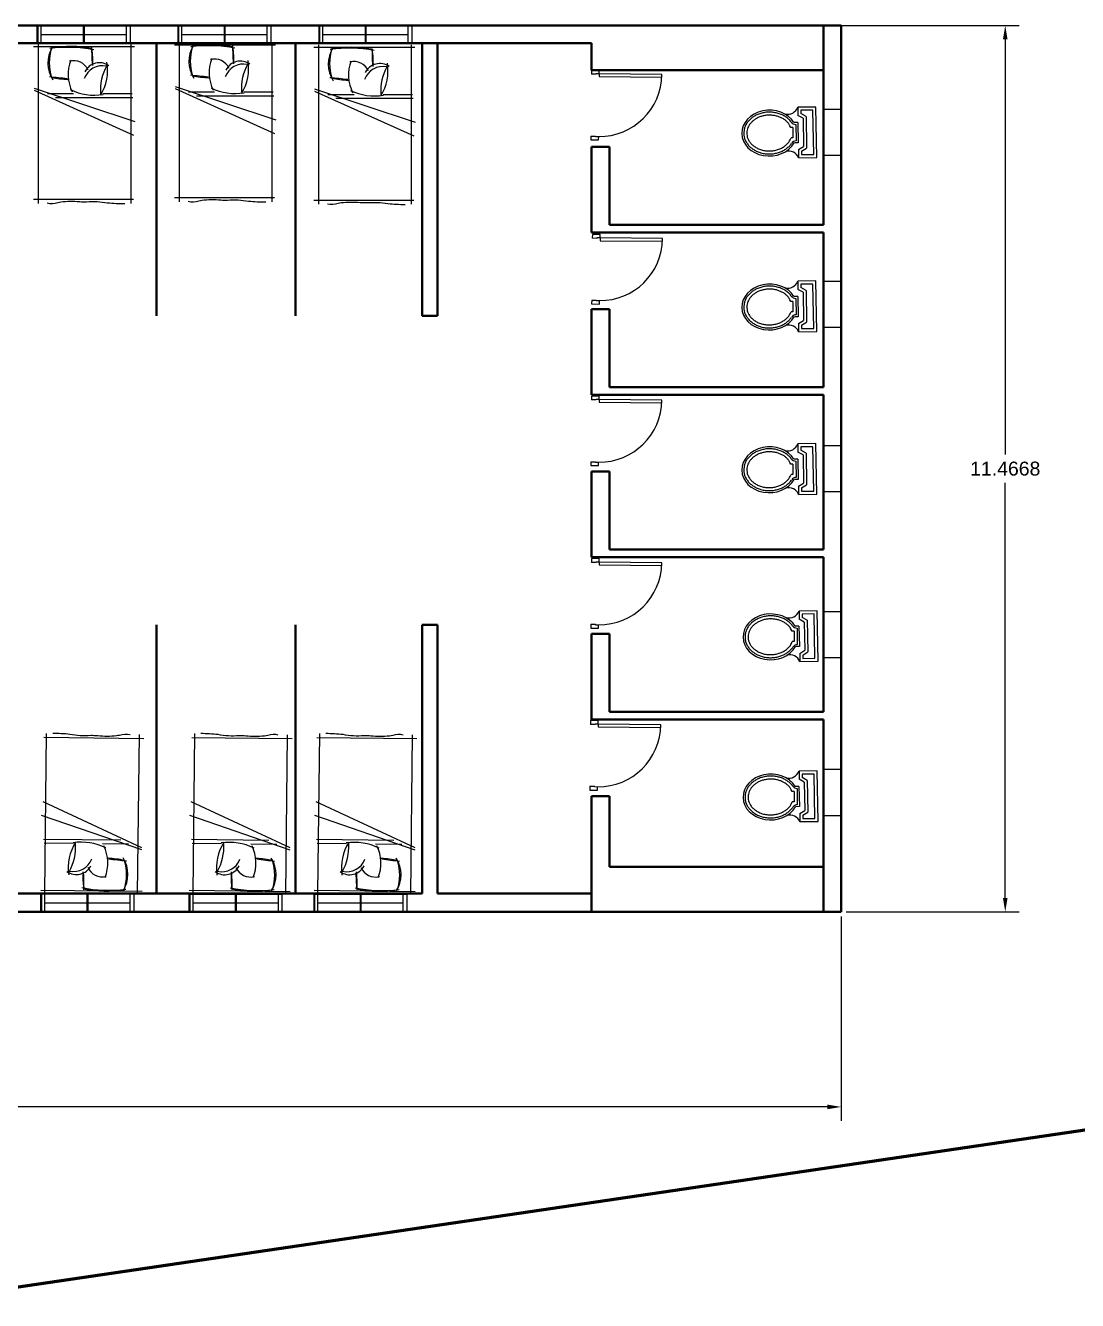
# Model space of a CAD drawing. Header units: metres. Extents: x -353 to 1688, y -477 to 135.
# Drawn here: x -310.63 to -297.01, y -463.19 to -446.69 of the extents above; entities that cross this region are included whole.
import ezdxf

# ---------------------------------------------------------------- set-up
doc = ezdxf.new("R2010")
doc.units = ezdxf.units.M
doc.header["$MEASUREMENT"] = 0
doc.linetypes.add('ACAD_ISO04W100', pattern=[30, 24, -3, 0, -3])
for name, color, linetype, lineweight in [('DIMENSION', 240, 'Continuous', 40), ('SITE BOUNDARY', 6, 'ACAD_ISO04W100', 60), ('WALL', 2, 'Continuous', 40)]:
    doc.layers.add(name, color=color, linetype=linetype, lineweight=lineweight)
doc.layers.add('door space', color=1, linetype='Continuous')
doc.layers.add('WINDOW', color=10, linetype='Continuous')
doc.layers.add('FURNITURE', color=130, linetype='Continuous', plot=False)
doc.styles.get("Standard").update_dxf_attribs({"font": 'arial.ttf'})
doc.dimstyles.new('Annotative', dxfattribs={"dimscale": 0, "dimtxt": 0.18, "dimasz": 0.18, "dimexe": 0.18, "dimexo": 0.0625, "dimgap": 0.09, "dimtad": 0, "dimtih": 1, "dimtoh": 1, "dimdec": 4, "dimzin": 0, "dimdsep": 46, "dimtxsty": 'Standard', "dimcen": 0.09, "dimadec": 0, "dimazin": 0, "dimtfac": 1, "dimtdec": 4, "dimtofl": 0, "dimtmove": 0, "dimatfit": 3, "dimfxl": 1, "dimtolj": 1, "dimtzin": 0, "dimarcsym": 0})

# ---------------------------------------------------------------- blocks, each defined once
blk = doc.blocks.new('A$C50846A53')
at = {"linetype": 'Continuous'}
for p, q in [((0, 0.74), (0, 0.56)), ((0.5, 0.74), (0, 0.74)), ((0.47, 0.71), (0.03, 0.71)), ((0.03, 0.71), (0.03, 0.59)), ((0.093, 0.64), (0.063, 0.59)), ((0.093, 0.64), (0.407, 0.64)), ((0.437, 0.59), (0.407, 0.64)), ((0.47, 0.59), (0.47, 0.71)), ((0.5, 0.56), (0.5, 0.74)), ((0, 0.56), (0.08, 0.56)), ((0.03, 0.59), (0.063, 0.59)), ((0.11, 0.61), (0.08, 0.56)), ((0.11, 0.61), (0.39, 0.61)), ((0.15, 0.557), (0.15, 0.52)), ((0.15, 0.557), (0.351, 0.557)), ((0.17, 0.537), (0.332, 0.537)), ((0.2, 0.507), (0.2, 0.488)), ((0.2, 0.507), (0.301, 0.507)), ((0.301, 0.507), (0.301, 0.488)), ((0.351, 0.557), (0.351, 0.52)), ((0.42, 0.56), (0.39, 0.61)), ((0.42, 0.56), (0.5, 0.56)), ((0.437, 0.59), (0.47, 0.59))]:
    blk.add_line(p, q, dxfattribs=at)
for centre, radius, start, end in [((-0.039, 0.461), 0.106, 344.642, 68.7339), ((0.11, 0.542), 0.06, 306.0032, 355.4798), ((0.391, 0.542), 0.06, 184.5202, 233.9959), ((0.539, 0.461), 0.106, 111.2661, 195.358)]:
    blk.add_arc(centre, radius, start, end, dxfattribs=at)
blk.add_ellipse((0.251, 0.274), major_axis=(0, 0.274), ratio=0.828948, start_param=0.459479, end_param=5.823706, dxfattribs=at)
for points, knots in [([(0.145, 0.493), (0.144, 0.492), (0.143, 0.491), (0.132, 0.483), (0.123, 0.475), (0.106, 0.457), (0.098, 0.447), (0.084, 0.426), (0.077, 0.415), (0.066, 0.391), (0.061, 0.378), (0.053, 0.352), (0.05, 0.339), (0.045, 0.311), (0.044, 0.298), (0.043, 0.27), (0.043, 0.256), (0.046, 0.228), (0.049, 0.215), (0.055, 0.188), (0.059, 0.175), (0.069, 0.15), (0.075, 0.138), (0.088, 0.116), (0.095, 0.105), (0.111, 0.085), (0.12, 0.077), (0.138, 0.06), (0.147, 0.053), (0.167, 0.041), (0.178, 0.036), (0.199, 0.028), (0.209, 0.025), (0.231, 0.021), (0.242, 0.02), (0.264, 0.02), (0.275, 0.021), (0.297, 0.026), (0.307, 0.029), (0.328, 0.038), (0.338, 0.044), (0.358, 0.057), (0.367, 0.064), (0.385, 0.081), (0.394, 0.09), (0.409, 0.11), (0.416, 0.121), (0.429, 0.144), (0.434, 0.156), (0.444, 0.181), (0.448, 0.194), (0.454, 0.221), (0.456, 0.235), (0.458, 0.262), (0.458, 0.276), (0.457, 0.304), (0.455, 0.318), (0.45, 0.345), (0.447, 0.358), (0.438, 0.384), (0.433, 0.396), (0.421, 0.42), (0.414, 0.431), (0.399, 0.452), (0.391, 0.461), (0.374, 0.479), (0.365, 0.486), (0.356, 0.493)], [0.542145, 0.542145, 0.542145, 0.542145, 0.562703, 0.562703, 0.724661, 0.724661, 0.886619, 0.886619, 1.048577, 1.048577, 1.210535, 1.210535, 1.372493, 1.372493, 1.534451, 1.534451, 1.696409, 1.696409, 1.858367, 1.858367, 2.020325, 2.020325, 2.182283, 2.182283, 2.344241, 2.344241, 2.506199, 2.506199, 2.668157, 2.668157, 2.830115, 2.830115, 2.992073, 2.992073, 3.154031, 3.154031, 3.315989, 3.315989, 3.477947, 3.477947, 3.639905, 3.639905, 3.801863, 3.801863, 3.963821, 3.963821, 4.125779, 4.125779, 4.287737, 4.287737, 4.449695, 4.449695, 4.611653, 4.611653, 4.773611, 4.773611, 4.935569, 4.935569, 5.097526, 5.097526, 5.259484, 5.259484, 5.421442, 5.421442, 5.5834, 5.5834, 5.741045, 5.741045, 5.741045, 5.741045]), ([(0.2, 0.488), (0.17, 0.474), (0.164, 0.47), (0.151, 0.46), (0.144, 0.454), (0.13, 0.439), (0.123, 0.431), (0.111, 0.413), (0.106, 0.404), (0.096, 0.384), (0.091, 0.373), (0.084, 0.352), (0.081, 0.34), (0.076, 0.317), (0.075, 0.305), (0.073, 0.282), (0.073, 0.27), (0.074, 0.246), (0.076, 0.234), (0.08, 0.211), (0.083, 0.2), (0.09, 0.178), (0.095, 0.167), (0.104, 0.147), (0.11, 0.138), (0.122, 0.12), (0.128, 0.112), (0.142, 0.097), (0.149, 0.09), (0.165, 0.078), (0.173, 0.073), (0.189, 0.064), (0.197, 0.06), (0.214, 0.055), (0.222, 0.053), (0.239, 0.05), (0.248, 0.05), (0.266, 0.051), (0.276, 0.052), (0.296, 0.057), (0.306, 0.061), (0.325, 0.071), (0.335, 0.077), (0.353, 0.091), (0.361, 0.099), (0.377, 0.117), (0.384, 0.127), (0.398, 0.149), (0.404, 0.161), (0.414, 0.185), (0.418, 0.198), (0.424, 0.225), (0.426, 0.239), (0.428, 0.267), (0.428, 0.281), (0.426, 0.309), (0.424, 0.323), (0.418, 0.349), (0.414, 0.363), (0.404, 0.387), (0.398, 0.399), (0.385, 0.421), (0.378, 0.431), (0.362, 0.449), (0.353, 0.458), (0.338, 0.469), (0.332, 0.474), (0.301, 0.488)], [0.459479, 0.459479, 0.459479, 0.459479, 0.567422, 0.567422, 0.720865, 0.720865, 0.874307, 0.874307, 1.02775, 1.02775, 1.181192, 1.181192, 1.334635, 1.334635, 1.488077, 1.488077, 1.64152, 1.64152, 1.794963, 1.794963, 1.948405, 1.948405, 2.101848, 2.101848, 2.25529, 2.25529, 2.408733, 2.408733, 2.562175, 2.562175, 2.715618, 2.715618, 2.86906, 2.86906, 3.022503, 3.022503, 3.175946, 3.175946, 3.356457, 3.356457, 3.536968, 3.536968, 3.717479, 3.717479, 3.89799, 3.89799, 4.078501, 4.078501, 4.259012, 4.259012, 4.439523, 4.439523, 4.620035, 4.620035, 4.800546, 4.800546, 4.981057, 4.981057, 5.161568, 5.161568, 5.342079, 5.342079, 5.52259, 5.52259, 5.703101, 5.703101, 5.823706, 5.823706, 5.823706, 5.823706])]:
    blk.add_open_spline(points, degree=3, knots=knots, dxfattribs=at)
blk = doc.blocks.new('*D421')
at = {"layer": 'Defpoints', "color": 0, "transparency": 16777216}
for p in [(-300.301, -446.693), (-300.071, -458.16), (-297.948, -458.16)]:
    blk.add_point(p, dxfattribs=at)
at = {"layer": 'DIMENSION', "color": 0, "lineweight": -2, "transparency": 16777216}
for p, q in [((-300.238, -446.693), (-297.768, -446.693)), ((-297.948, -446.873), (-297.948, -452.245)), ((-297.948, -457.98), (-297.948, -452.608)), ((-300.008, -458.16), (-297.768, -458.16))]:
    blk.add_line(p, q, dxfattribs=at)
at = {"layer": 'DIMENSION', "color": 0, "transparency": 16777216}
for points in [[(-297.978, -446.873), (-297.918, -446.873), (-297.948, -446.693)], [(-297.978, -457.98), (-297.918, -457.98), (-297.948, -458.16)]]:
    blk.add_solid(points, dxfattribs=at)
at = {"layer": 'DIMENSION', "color": 0, "transparency": 16777216, "insert": (-297.948, -452.427), "char_height": 0.18, "attachment_point": 5}
blk.add_mtext('\\A1;11.4668', dxfattribs=at)
blk = doc.blocks.new('*D422')
at = {"layer": 'Defpoints', "color": 0, "transparency": 16777216}
for p in [(-330.954, -458.16), (-300.071, -458.16), (-330.954, -460.684)]:
    blk.add_point(p, dxfattribs=at)
at = {"layer": 'DIMENSION', "color": 0, "lineweight": -2, "transparency": 16777216}
for p, q in [((-330.954, -458.222), (-330.954, -460.864)), ((-300.071, -458.222), (-300.071, -460.864)), ((-330.774, -460.684), (-316.029, -460.684)), ((-300.251, -460.684), (-314.996, -460.684))]:
    blk.add_line(p, q, dxfattribs=at)
at = {"layer": 'DIMENSION', "color": 0, "transparency": 16777216}
for points in [[(-330.774, -460.654), (-330.774, -460.714), (-330.954, -460.684)], [(-300.251, -460.654), (-300.251, -460.714), (-300.071, -460.684)]]:
    blk.add_solid(points, dxfattribs=at)
at = {"layer": 'DIMENSION', "color": 0, "transparency": 16777216, "insert": (-315.513, -460.684), "char_height": 0.18, "attachment_point": 5}
blk.add_mtext('\\A1;30.8831', dxfattribs=at)

msp = doc.modelspace()

# ---------------------------------------------------------------- linework, layer by layer
at = {"layer": 'door space'}
for p, q in [((-303.30098, -447.2731), (-303.30149, -447.3231)), ((-303.24149, -447.3237), (-303.30149, -447.3231)), ((-303.20099, -447.2741), (-303.30098, -447.2731)), ((-303.24149, -447.3237), (-303.24144, -447.3187)), ((-303.20144, -447.3191), (-303.24144, -447.3187)), ((-303.20144, -447.3191), (-303.20179, -447.3541)), ((-303.20179, -447.3541), (-302.39183, -447.36223)), ((-303.20144, -447.3191), (-303.20099, -447.2741)), ((-302.39148, -447.32723), (-303.20144, -447.3191)), ((-303.30952, -448.12306), (-303.31002, -448.17306)), ((-303.31002, -448.17306), (-303.21002, -448.17406)), ((-303.30952, -448.12306), (-303.24952, -448.12366)), ((-303.24957, -448.12866), (-303.24952, -448.12366)), ((-303.24957, -448.12866), (-303.20957, -448.12906)), ((-303.21002, -448.17406), (-303.20957, -448.12906)), ((-303.2915, -449.3962), (-303.292, -449.44619)), ((-303.23201, -449.4468), (-303.292, -449.44619)), ((-303.19151, -449.3972), (-303.2915, -449.3962)), ((-303.23201, -449.4468), (-303.23196, -449.4418)), ((-303.19196, -449.4422), (-303.23196, -449.4418)), ((-303.19196, -449.4422), (-303.19231, -449.4772)), ((-303.19231, -449.4772), (-302.38235, -449.48533)), ((-303.19196, -449.4422), (-303.19151, -449.3972)), ((-302.382, -449.45033), (-303.19196, -449.4422)), ((-303.30003, -450.24615), (-303.30054, -450.29615)), ((-303.30054, -450.29615), (-303.20054, -450.29715)), ((-303.30003, -450.24615), (-303.24004, -450.24676)), ((-303.24009, -450.25175), (-303.24004, -450.24676)), ((-303.24009, -450.25175), (-303.20009, -450.25216)), ((-303.20054, -450.29715), (-303.20009, -450.25216)), ((-303.30119, -451.4867), (-303.30169, -451.5367)), ((-303.2012, -451.4877), (-303.30119, -451.4867)), ((-303.2417, -451.5373), (-303.30169, -451.5367)), ((-303.2417, -451.5373), (-303.24165, -451.5323)), ((-303.20165, -451.5327), (-303.24165, -451.5323)), ((-303.20165, -451.5327), (-303.202, -451.5677)), ((-303.202, -451.5677), (-302.39204, -451.57583)), ((-303.20165, -451.5327), (-303.2012, -451.4877)), ((-302.39169, -451.54083), (-303.20165, -451.5327)), ((-303.30972, -452.33666), (-303.31022, -452.38665)), ((-303.31022, -452.38665), (-303.21023, -452.38766)), ((-303.30972, -452.33666), (-303.24973, -452.33726)), ((-303.24978, -452.34226), (-303.24973, -452.33726)), ((-303.24978, -452.34226), (-303.20978, -452.34266)), ((-303.21023, -452.38766), (-303.20978, -452.34266)), ((-303.30204, -453.58993), (-303.30254, -453.63993)), ((-303.20204, -453.59094), (-303.30204, -453.58993)), ((-303.2025, -453.63593), (-303.20204, -453.59094)), ((-303.24254, -453.64053), (-303.30254, -453.63993)), ((-303.24254, -453.64053), (-303.24249, -453.63553)), ((-303.2025, -453.63593), (-303.24249, -453.63553)), ((-303.2025, -453.63593), (-303.20285, -453.67093)), ((-303.20285, -453.67093), (-302.39289, -453.67906)), ((-302.39254, -453.64406), (-303.2025, -453.63593)), ((-303.31057, -454.43989), (-303.31107, -454.48989)), ((-303.31057, -454.43989), (-303.25057, -454.44049)), ((-303.25062, -454.44549), (-303.25057, -454.44049)), ((-303.25062, -454.44549), (-303.21063, -454.44589)), ((-303.21108, -454.49089), (-303.21063, -454.44589)), ((-303.31107, -454.48989), (-303.21108, -454.49089)), ((-303.31479, -455.68521), (-303.31529, -455.73521)), ((-303.2553, -455.73581), (-303.31529, -455.73521)), ((-303.2148, -455.68621), (-303.31479, -455.68521)), ((-303.2553, -455.73581), (-303.25525, -455.73081)), ((-303.21525, -455.73121), (-303.25525, -455.73081)), ((-303.21525, -455.73121), (-303.2156, -455.76621)), ((-303.2156, -455.76621), (-302.40564, -455.77434)), ((-303.21525, -455.73121), (-303.2148, -455.68621)), ((-302.40529, -455.73934), (-303.21525, -455.73121)), ((-303.32332, -456.53517), (-303.32383, -456.58516)), ((-303.32383, -456.58516), (-303.22383, -456.58617)), ((-303.32332, -456.53517), (-303.26333, -456.53577)), ((-303.26338, -456.54077), (-303.26333, -456.53577)), ((-303.26338, -456.54077), (-303.22338, -456.54117)), ((-303.22383, -456.58617), (-303.22338, -456.54117))]:
    msp.add_line(p, q, dxfattribs=at)
for centre in [(-303.20144, -447.3191), (-303.19196, -449.4422), (-303.20165, -451.5327), (-303.2025, -453.63593), (-303.21525, -455.73121)]:
    msp.add_ellipse(centre, major_axis=(0.57848, 0.56698), ratio=1, start_param=3.92699082, end_param=5.49778714, dxfattribs=at)
at = {"layer": 'FURNITURE', "color": 7, "linetype": 'Continuous'}
for p, q in [((-310.52289, -446.96419), (-309.21456, -446.96419)), ((-308.6981, -446.94274), (-307.38977, -446.94274)), ((-306.89479, -446.97492), (-305.58645, -446.97492)), ((-309.11862, -457.89817), (-310.42687, -457.88319)), ((-307.20058, -457.90055), (-308.50882, -457.88558)), ((-305.58351, -457.90055), (-306.89176, -457.88558))]:
    msp.add_line(p, q, dxfattribs=at)
at = {"layer": 'FURNITURE', "linetype": 'Continuous'}
for p, q in [((-310.46487, -446.93415), (-310.46487, -448.9959)), ((-309.26487, -446.93415), (-309.26487, -448.9959)), ((-308.64008, -446.9127), (-308.64008, -448.97445)), ((-307.44008, -446.9127), (-307.44008, -448.97445)), ((-306.83676, -446.94488), (-306.83676, -449.00662)), ((-305.63676, -446.94488), (-305.63676, -449.00662)), ((-310.51396, -447.50253), (-309.21204, -447.93427)), ((-308.68917, -447.48108), (-307.38725, -447.91283)), ((-308.68876, -447.51012), (-307.40431, -448.09045)), ((-306.88586, -447.51326), (-305.58394, -447.945)), ((-310.51355, -447.53157), (-309.2291, -448.1119)), ((-310.34242, -447.57379), (-310.00385, -447.57379)), ((-310.24005, -447.62459), (-309.23837, -447.62459)), ((-309.62706, -447.57379), (-309.24794, -447.57379)), ((-308.51763, -447.55234), (-308.17906, -447.55234)), ((-308.41526, -447.60314), (-307.41358, -447.60314)), ((-307.80227, -447.55234), (-307.42315, -447.55234)), ((-306.88545, -447.54229), (-305.601, -448.12262)), ((-306.71432, -447.58452), (-306.37575, -447.58452)), ((-306.61195, -447.63532), (-305.61027, -447.63532)), ((-305.99896, -447.58452), (-305.61983, -447.58452)), ((-310.52289, -448.94119), (-309.22787, -448.94119)), ((-308.6981, -448.91974), (-307.40308, -448.91974)), ((-306.89479, -448.95192), (-305.59977, -448.95192)), ((-309.096, -455.9213), (-310.39093, -455.90648)), ((-310.37691, -457.91381), (-310.35331, -455.8522)), ((-309.17699, -457.92755), (-309.15339, -455.86593)), ((-307.17795, -455.92368), (-308.47288, -455.90886)), ((-308.45886, -457.9162), (-308.43526, -455.85458)), ((-307.25894, -457.92993), (-307.23534, -455.86832)), ((-305.56088, -455.92368), (-306.85582, -455.90886)), ((-306.8418, -457.9162), (-306.8182, -455.85458)), ((-305.64187, -457.92993), (-305.61827, -455.86832)), ((-309.12147, -457.33072), (-310.39919, -456.73573)), ((-307.20342, -457.33311), (-308.48115, -456.73812)), ((-305.58636, -457.33311), (-306.86408, -456.73812)), ((-309.12139, -457.35976), (-310.41828, -456.91315)), ((-307.20334, -457.36215), (-308.50023, -456.91553)), ((-305.58628, -457.36215), (-306.88317, -456.91553)), ((-309.39389, -457.23457), (-310.3955, -457.22311)), ((-307.47584, -457.23696), (-308.47745, -457.22549)), ((-305.85877, -457.23696), (-306.86038, -457.22549)), ((-310.00742, -457.27836), (-310.38652, -457.27402)), ((-309.29211, -457.28654), (-309.63065, -457.28267)), ((-308.08937, -457.28074), (-308.46847, -457.2764)), ((-307.37406, -457.28893), (-307.7126, -457.28505)), ((-306.4723, -457.28074), (-306.8514, -457.2764)), ((-305.75699, -457.28893), (-306.09554, -457.28505))]:
    msp.add_line(p, q, dxfattribs=at)
for points in [[(-310.34521, -448.98939, 0.15235432), (-310.2085, -448.98094, 0.05352755), (-310.16797, -448.97413, -0.05589674), (-309.92587, -448.97168, 0.02697324), (-309.83828, -448.97377, -0.03694731), (-309.70046, -448.9718, -0.03644179), (-309.56551, -448.9869, 0.02377551), (-309.34302, -448.99743)], [(-308.52043, -448.96794, 0.15235432), (-308.38371, -448.9595, 0.05352755), (-308.34318, -448.95268, -0.05589674), (-308.10109, -448.95023, 0.02697324), (-308.01349, -448.95232, -0.03694731), (-307.87568, -448.95036, -0.03644179), (-307.74072, -448.96545, 0.02377551), (-307.51823, -448.97598)], [(-306.71711, -449.00011, 0.15235432), (-306.5804, -448.99167, 0.05352755), (-306.53987, -448.98485, -0.05589674), (-306.29777, -448.9824, 0.02697324), (-306.21018, -448.98449, -0.03694731), (-306.07236, -448.98253, -0.03644179), (-305.9374, -448.99762, 0.02377551), (-305.71492, -449.00816)], [(-309.27311, -455.87107, 0.15235432), (-309.40991, -455.87795, 0.05352755), (-309.45051, -455.88431, -0.05589674), (-309.69262, -455.88398, 0.02697324), (-309.78019, -455.88089, -0.03694731), (-309.91802, -455.88128, -0.03644179), (-310.05279, -455.86464, 0.02377551), (-310.27514, -455.85156)], [(-307.35506, -455.87346, 0.15235432), (-307.49186, -455.88034, 0.05352755), (-307.53247, -455.88669, -0.05589674), (-307.77457, -455.88637, 0.02697324), (-307.86214, -455.88328, -0.03694731), (-307.99997, -455.88366, -0.03644179), (-308.13475, -455.86702, 0.02377551), (-308.35709, -455.85394)], [(-305.73799, -455.87346, 0.15235432), (-305.87479, -455.88034, 0.05352755), (-305.9154, -455.88669, -0.05589674), (-306.15751, -455.88637, 0.02697324), (-306.24507, -455.88328, -0.03694731), (-306.3829, -455.88366, -0.03644179), (-306.51768, -455.86702, 0.02377551), (-306.74003, -455.85394)]]:
    msp.add_lwpolyline(points, format="xyb", dxfattribs=at)
at = {"layer": 'FURNITURE', "color": 7, "linetype": 'Continuous'}
for centre, radius, start, end in [((-309.94873, -447.18029), 0.38873, 147.509962, 213.833595), ((-310.04727, -448.3816), 1.41732, 78.579336, 100.017214), ((-311.25868, -447.19019), 1.50512, 359.153578, 7.553295), ((-308.12394, -447.15884), 0.38873, 147.509962, 213.833595), ((-308.22248, -448.36015), 1.41732, 78.579336, 100.017214), ((-309.43389, -447.16874), 1.50512, 359.153578, 7.553295), ((-306.32063, -447.19102), 0.38873, 147.509962, 213.833595), ((-306.41917, -448.39233), 1.41732, 78.579336, 100.017214), ((-307.63058, -447.20092), 1.50512, 359.153578, 7.553295), ((-309.56243, -447.32355), 0.51276, 159.302573, 206.502635), ((-310.00644, -447.358), 0.20995, 24.752318, 103.91918), ((-309.67052, -447.38266), 0.20816, 54.167062, 153.84213), ((-310.18901, -447.26894), 0.62481, 328.654191, 9.197687), ((-307.73764, -447.30211), 0.51276, 159.302573, 206.502635), ((-308.18165, -447.33655), 0.20995, 24.752318, 103.91918), ((-307.84573, -447.36121), 0.20816, 54.167062, 153.84213), ((-307.17303, -447.50764), 0.65945, 151.045551, 184.149692), ((-308.36422, -447.24749), 0.62481, 328.654191, 9.197687), ((-305.93433, -447.33428), 0.51276, 159.302573, 206.502635), ((-306.37834, -447.36873), 0.20995, 24.752318, 103.91918), ((-306.04242, -447.39338), 0.20816, 54.167062, 153.84213), ((-306.56091, -447.27966), 0.62481, 328.654191, 9.197687), ((-308.99782, -447.52909), 0.65945, 151.045551, 184.149692), ((-308.20779, -446.11813), 1.25148, 258.116915, 267.884926), ((-305.36971, -447.53982), 0.65945, 151.045551, 184.149692), ((-310.03258, -446.13958), 1.25148, 258.116915, 267.884926), ((-309.73758, -446.88726), 0.70718, 243.959976, 279.347385), ((-307.91279, -446.86581), 0.70718, 243.959976, 279.347385), ((-306.40448, -446.15031), 1.25148, 258.116915, 267.884926), ((-306.10948, -446.89799), 0.70718, 243.959976, 279.347385), ((-309.449, -457.58962), 0.62481, 147.998363, 188.541859), ((-309.90476, -457.96611), 0.70718, 63.304147, 98.691556), ((-310.63713, -457.31585), 0.65945, 330.389723, 3.493864), ((-310.07491, -457.52784), 0.51276, 338.646744, 25.846806), ((-307.53095, -457.59201), 0.62481, 147.998363, 188.541859), ((-308.71909, -457.31824), 0.65945, 330.389723, 3.493864), ((-307.98671, -457.96849), 0.70718, 63.304147, 98.691556), ((-308.15686, -457.53022), 0.51276, 338.646744, 25.846806), ((-305.91388, -457.59201), 0.62481, 147.998363, 188.541859), ((-307.10202, -457.31824), 0.65945, 330.389723, 3.493864), ((-306.36964, -457.96849), 0.70718, 63.304147, 98.691556), ((-306.5398, -457.53022), 0.51276, 338.646744, 25.846806), ((-309.96615, -457.46998), 0.20816, 233.511233, 333.186301), ((-309.63053, -457.49848), 0.20995, 204.09649, 283.263351), ((-309.61834, -458.71711), 1.25148, 77.461087, 87.229098), ((-309.69027, -457.67551), 0.38873, 326.854133, 33.177766), ((-308.0481, -457.47236), 0.20816, 233.511233, 333.186301), ((-307.71248, -457.50086), 0.20995, 204.09649, 283.263351), ((-307.70029, -458.7195), 1.25148, 77.461087, 87.229098), ((-307.77222, -457.6779), 0.38873, 326.854133, 33.177766), ((-306.43103, -457.47236), 0.20816, 233.511233, 333.186301), ((-306.09542, -457.50086), 0.20995, 204.09649, 283.263351), ((-306.08323, -458.7195), 1.25148, 77.461087, 87.229098), ((-306.15516, -457.6779), 0.38873, 326.854133, 33.177766), ((-308.38029, -457.68061), 1.50512, 178.497749, 186.897466), ((-306.46225, -457.68299), 1.50512, 178.497749, 186.897466), ((-304.84518, -457.68299), 1.50512, 178.497749, 186.897466), ((-309.57799, -456.47541), 1.41732, 257.923507, 279.361386), ((-307.65994, -456.4778), 1.41732, 257.923507, 279.361386), ((-306.04288, -456.4778), 1.41732, 257.923507, 279.361386)]:
    msp.add_arc(centre, radius, start, end, dxfattribs=at)
at = {"layer": 'FURNITURE', "linetype": 'Continuous'}
for centre, radius, start, end in [((-309.65775, -447.16916), 0.66193, 163.926349, 197.140869), ((-310.07304, -448.71176), 1.7363, 79.04869, 97.940841), ((-306.85856, -446.9734), 2.91289, 180.106285, 184.331167), ((-307.83296, -447.14771), 0.66193, 163.926349, 197.140869), ((-308.24825, -448.69031), 1.7363, 79.04869, 97.940841), ((-305.03377, -446.95195), 2.91289, 180.106285, 184.331167), ((-306.02965, -447.17988), 0.66193, 163.926349, 197.140869), ((-306.44493, -448.72249), 1.7363, 79.04869, 97.940841), ((-303.23046, -446.98413), 2.91289, 180.106285, 184.331167), ((-307.80702, -447.44059), 0.24841, 78.041256, 160.834226), ((-311.27106, -457.3586), 10.04598, 83.213222, 84.547616), ((-309.63181, -447.46204), 0.24841, 78.041256, 160.834226), ((-309.44627, -457.33715), 10.04598, 83.213222, 84.547616), ((-306.00371, -447.47276), 0.24841, 78.041256, 160.834226), ((-307.64296, -457.36932), 10.04598, 83.213222, 84.547616), ((-310.00394, -457.39016), 0.24841, 257.385428, 340.178398), ((-308.25152, -447.51301), 10.04598, 262.557393, 263.891788), ((-309.98136, -457.68331), 0.66193, 343.270521, 16.48504), ((-308.0859, -457.39254), 0.24841, 257.385428, 340.178398), ((-306.33348, -447.51539), 10.04598, 262.557393, 263.891788), ((-308.06331, -457.6857), 0.66193, 343.270521, 16.48504), ((-306.46883, -457.39254), 0.24841, 257.385428, 340.178398), ((-304.71641, -447.51539), 10.04598, 262.557393, 263.891788), ((-306.44625, -457.6857), 0.66193, 343.270521, 16.48504), ((-312.78261, -457.84702), 2.91289, 359.450456, 3.675338), ((-310.86456, -457.84941), 2.91289, 359.450456, 3.675338), ((-309.24749, -457.84941), 2.91289, 359.450456, 3.675338), ((-309.54845, -456.14557), 1.7363, 258.392862, 277.285012), ((-307.6304, -456.14795), 1.7363, 258.392862, 277.285012), ((-306.01333, -456.14795), 1.7363, 258.392862, 277.285012)]:
    msp.add_arc(centre, radius, start, end, dxfattribs=at)
at = {"layer": 'SITE BOUNDARY'}
msp.add_line((-288.40899, -459.73375), (-311.90105, -463.18879), dxfattribs=at)
at = {"layer": 'WALL'}
for p, q in [((-328.96098, -446.6931), (-305.10098, -446.6931)), ((-305.10098, -446.6931), (-303.30098, -446.6931)), ((-303.30098, -446.6931), (-300.07098, -446.6931)), ((-300.30098, -446.6931), (-300.30098, -449.2731)), ((-300.07098, -446.6931), (-300.07098, -458.15993)), ((-328.73098, -446.9231), (-305.49407, -446.9231)), ((-308.93098, -450.44761), (-308.93098, -446.9231)), ((-307.13098, -450.44761), (-307.13098, -446.9231)), ((-305.49407, -446.9231), (-305.49407, -450.44761)), ((-305.49407, -446.9231), (-303.30098, -446.9231)), ((-305.29407, -446.9231), (-305.29407, -450.44761)), ((-303.30098, -446.9231), (-303.30098, -447.2731)), ((-303.30098, -447.2731), (-300.30098, -447.2731)), ((-303.30098, -448.2631), (-303.07098, -448.2631)), ((-303.30098, -448.2631), (-303.30098, -449.3731)), ((-303.07098, -448.2631), (-303.07098, -449.2731)), ((-303.07098, -449.2731), (-300.30098, -449.2731)), ((-303.30098, -449.3731), (-300.30098, -449.3731)), ((-300.30098, -449.3731), (-300.30098, -451.3731)), ((-305.29407, -450.44761), (-305.49407, -450.44761)), ((-303.30098, -450.3631), (-303.07098, -450.3631)), ((-303.30098, -450.3631), (-303.30098, -451.4731)), ((-303.07098, -450.3631), (-303.07098, -451.3731)), ((-303.30098, -451.4731), (-300.30098, -451.4731)), ((-303.07098, -451.3731), (-300.30098, -451.3731)), ((-300.30098, -451.4731), (-300.30098, -453.4731)), ((-303.30098, -452.4631), (-303.07098, -452.4631)), ((-303.30098, -452.4631), (-303.30098, -453.5731)), ((-303.07098, -452.4631), (-303.07098, -453.4731)), ((-303.30098, -453.5731), (-300.30098, -453.5731)), ((-303.07098, -453.4731), (-300.30098, -453.4731)), ((-300.30098, -453.5731), (-300.30098, -455.5731)), ((-308.93098, -457.9231), (-308.93098, -454.44761)), ((-307.13098, -457.9231), (-307.13098, -454.44761)), ((-305.49407, -454.44761), (-305.49407, -457.9231)), ((-305.29407, -454.44761), (-305.49407, -454.44761)), ((-305.29407, -454.44761), (-305.29407, -457.9231)), ((-303.30098, -454.5631), (-303.07098, -454.5631)), ((-303.30098, -454.5631), (-303.30098, -455.6731)), ((-303.07098, -454.5631), (-303.07098, -455.5731)), ((-303.07098, -455.5731), (-300.30098, -455.5731)), ((-303.30098, -455.6731), (-300.30098, -455.6731)), ((-300.30098, -455.6731), (-300.30098, -458.15993)), ((-303.30098, -456.6631), (-303.07098, -456.6631)), ((-303.30098, -456.6631), (-303.30098, -458.15993)), ((-303.07098, -456.6631), (-303.07098, -457.57993)), ((-300.30098, -457.57993), (-303.07098, -457.57993)), ((-307.13098, -457.9231), (-330.72407, -457.9231)), ((-305.49407, -457.9231), (-307.13098, -457.9231)), ((-303.30098, -457.9231), (-305.29407, -457.9231)), ((-300.07098, -458.15993), (-330.95407, -458.15993))]:
    msp.add_line(p, q, dxfattribs=at)
at = {"layer": 'WINDOW'}
for p, q in [((-310.47427, -446.69508), (-309.27427, -446.69508)), ((-310.47427, -446.92508), (-310.47427, -446.69508)), ((-310.4635, -446.92508), (-310.4635, -446.69508)), ((-310.42427, -446.92508), (-310.42427, -446.69508)), ((-309.87427, -446.92508), (-309.87427, -446.69508)), ((-309.8635, -446.92508), (-309.8635, -446.69508)), ((-309.32427, -446.69508), (-309.32427, -446.92508)), ((-309.27427, -446.69508), (-309.27427, -446.92508)), ((-308.65301, -446.6931), (-307.45301, -446.6931)), ((-308.65301, -446.9231), (-308.65301, -446.6931)), ((-308.64223, -446.9231), (-308.64223, -446.6931)), ((-308.60301, -446.9231), (-308.60301, -446.6931)), ((-308.05301, -446.9231), (-308.05301, -446.6931)), ((-308.04223, -446.9231), (-308.04223, -446.6931)), ((-307.50301, -446.6931), (-307.50301, -446.9231)), ((-307.45301, -446.6931), (-307.45301, -446.9231)), ((-306.82871, -446.69458), (-305.62871, -446.69458)), ((-306.82871, -446.92458), (-306.82871, -446.69458)), ((-306.81793, -446.92458), (-306.81793, -446.69458)), ((-306.77871, -446.92458), (-306.77871, -446.69458)), ((-306.22871, -446.92458), (-306.22871, -446.69458)), ((-306.21793, -446.92458), (-306.21793, -446.69458)), ((-305.67871, -446.69458), (-305.67871, -446.92458)), ((-305.62871, -446.69458), (-305.62871, -446.92458)), ((-310.42427, -446.81008), (-309.32427, -446.81008)), ((-308.60301, -446.8081), (-307.50301, -446.8081)), ((-306.77871, -446.80958), (-305.67871, -446.80958)), ((-309.27427, -446.92508), (-310.47427, -446.92508)), ((-310.47427, -446.92508), (-309.87427, -446.92508)), ((-307.45301, -446.9231), (-308.65301, -446.9231)), ((-308.65301, -446.9231), (-308.05301, -446.9231)), ((-305.62871, -446.92458), (-306.82871, -446.92458)), ((-306.82871, -446.92458), (-306.22871, -446.92458)), ((-300.30098, -448.37607), (-300.30098, -447.77607)), ((-300.30098, -447.77607), (-300.07098, -447.77607)), ((-300.07098, -447.77607), (-300.07098, -448.37607)), ((-300.07098, -448.37607), (-300.30098, -448.37607)), ((-300.30098, -450.60213), (-300.30098, -450.00213)), ((-300.30098, -450.00213), (-300.07098, -450.00213)), ((-300.07098, -450.00213), (-300.07098, -450.60213)), ((-300.07098, -450.60213), (-300.30098, -450.60213)), ((-300.30098, -452.72652), (-300.30098, -452.12652)), ((-300.30098, -452.12652), (-300.07098, -452.12652)), ((-300.07098, -452.12652), (-300.07098, -452.72652)), ((-300.07098, -452.72652), (-300.30098, -452.72652)), ((-300.30098, -454.8731), (-300.30098, -454.2731)), ((-300.30098, -454.2731), (-300.07098, -454.2731)), ((-300.07098, -454.2731), (-300.07098, -454.8731)), ((-300.07098, -454.8731), (-300.30098, -454.8731)), ((-300.30098, -456.91652), (-300.30098, -456.31652)), ((-300.30098, -456.31652), (-300.07098, -456.31652)), ((-300.07098, -456.31652), (-300.07098, -456.91652)), ((-300.07098, -456.91652), (-300.30098, -456.91652)), ((-310.42687, -457.92755), (-309.22687, -457.92755)), ((-310.42687, -458.15755), (-310.42687, -457.92755)), ((-310.41609, -458.15755), (-310.41609, -457.92755)), ((-310.37687, -458.15755), (-310.37687, -457.92755)), ((-310.37687, -458.04255), (-309.27687, -458.04255)), ((-309.82687, -458.15755), (-309.82687, -457.92755)), ((-309.81609, -458.15755), (-309.81609, -457.92755)), ((-309.27687, -457.92755), (-309.27687, -458.15755)), ((-309.22687, -457.92755), (-309.22687, -458.15755)), ((-308.50882, -457.92993), (-307.30882, -457.92993)), ((-308.50882, -458.15993), (-308.50882, -457.92993)), ((-308.49805, -458.15993), (-308.49805, -457.92993)), ((-308.45882, -458.15993), (-308.45882, -457.92993)), ((-308.45882, -458.04493), (-307.35882, -458.04493)), ((-307.90882, -458.15993), (-307.90882, -457.92993)), ((-307.89805, -458.15993), (-307.89805, -457.92993)), ((-307.35882, -457.92993), (-307.35882, -458.15993)), ((-307.30882, -457.92993), (-307.30882, -458.15993)), ((-306.89176, -457.92993), (-305.69176, -457.92993)), ((-306.89176, -458.15993), (-306.89176, -457.92993)), ((-306.88098, -458.15993), (-306.88098, -457.92993)), ((-306.84176, -458.15993), (-306.84176, -457.92993)), ((-306.84176, -458.04493), (-305.74176, -458.04493)), ((-306.29176, -458.15993), (-306.29176, -457.92993)), ((-306.28098, -458.15993), (-306.28098, -457.92993)), ((-305.74176, -457.92993), (-305.74176, -458.15993)), ((-305.69176, -457.92993), (-305.69176, -458.15993)), ((-309.22687, -458.15755), (-310.42687, -458.15755)), ((-310.42687, -458.15755), (-309.82687, -458.15755)), ((-307.30882, -458.15993), (-308.50882, -458.15993)), ((-308.50882, -458.15993), (-307.90882, -458.15993)), ((-305.69176, -458.15993), (-306.89176, -458.15993)), ((-306.89176, -458.15993), (-306.29176, -458.15993))]:
    msp.add_line(p, q, dxfattribs=at)

# ---------------------------------------------------------------- block references
at = {"layer": 'FURNITURE', "color": 7, "xscale": 1.304845739735994, "yscale": 1.304845739735994, "zscale": 1.304845739735994, "rotation": 270.9541120187831}
for p in [(-301.3634, -447.76372, -0.00087), (-301.3634, -450.01435, -0.00087), (-301.3634, -452.11926, -0.00087), (-301.34708, -454.28091, -0.00087), (-301.34708, -456.35343, -0.00087)]:
    msp.add_blockref('A$C50846A53', p, dxfattribs=at)

# ---------------------------------------------------------------- dimensions: what is measured, and where the dimension line sits
at = {"layer": 'DIMENSION'}
dim = msp.add_linear_dim(base=(-297.94842, -458.15993), p1=(-300.30098, -446.6931), p2=(-300.07098, -458.15993), angle=90, dimstyle='Annotative', dxfattribs=at)
dim.commit()
dim.dimension.update_dxf_attribs({"geometry": '*D421', "text_midpoint": (-297.94842, -452.42652)})
dim = msp.add_linear_dim(base=(-330.95407, -460.68446), p1=(-300.07098, -458.15993), p2=(-330.95407, -458.15993), dimstyle='Annotative', dxfattribs=at)
dim.commit()
dim.dimension.update_dxf_attribs({"geometry": '*D422', "text_midpoint": (-315.51253, -460.68446)})

doc.saveas('drawing.dxf')
